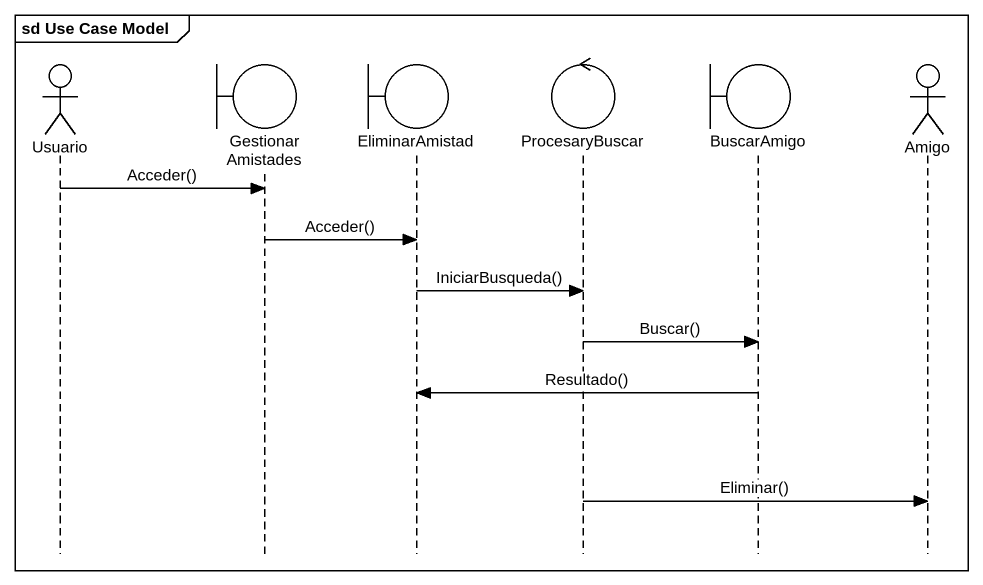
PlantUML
@startuml
mainframe sd Use Case Model
hide footbox
actor Usuario
boundary GestionarAmistades
boundary EliminarAmistad
control ProcesaryBuscar
boundary BuscarAmigo
actor Amigo

Usuario -> GestionarAmistades : Acceder()
GestionarAmistades -> EliminarAmistad : Acceder()
EliminarAmistad -> ProcesaryBuscar : IniciarBusqueda()
ProcesaryBuscar -> BuscarAmigo : Buscar()
BuscarAmigo -> EliminarAmistad : Resultado()
ProcesaryBuscar -> Amigo : Eliminar()
@enduml
